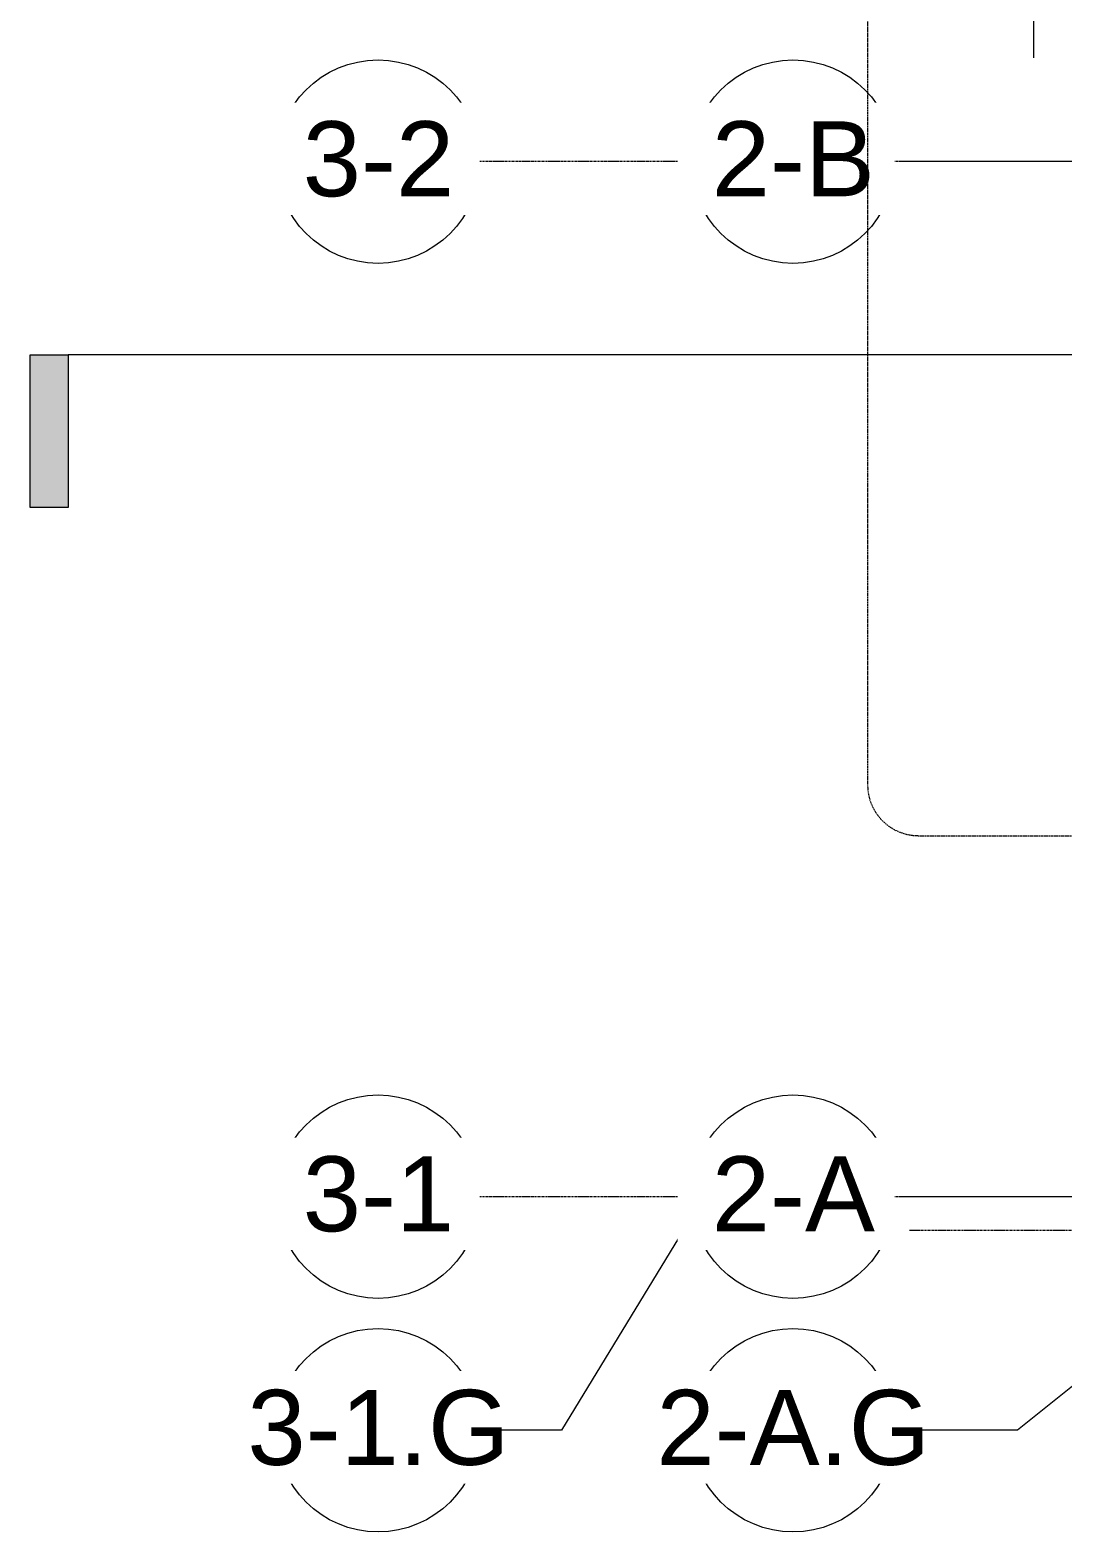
# Model space of a CAD drawing. Header units: inches. Extents: x 23906 to 26777, y -23220 to -20467.
# Drawn here: x 23906.4 to 24150.1, y -22866.4 to -22512 of the extents above; entities that cross this region are included whole.
import ezdxf

# ---------------------------------------------------------------- set-up
doc = ezdxf.new("R2010")
doc.units = ezdxf.units.IN
doc.header["$MEASUREMENT"] = 0
doc.linetypes.add('Dash Dot 3_16_', pattern=[0.3125, 0.1875, -0.0625, 0, -0.0625])
doc.linetypes.add('Grid Line 1_2_', pattern=[0.875, 0.5, -0.125, 0.125, -0.125])
for name, color, linetype, lineweight in [('A-ANNO-SYMB', 150, 'Continuous', 9), ('A-WALL-IDEN', 211, 'Continuous', 9), ('G-ANNO-SYMB', 111, 'Continuous', 9), ('S-GRID', 1, 'Continuous', 9), ('S-GRID-IDEN', 1, 'Continuous', 9)]:
    doc.layers.add(name, color=color, linetype=linetype, lineweight=lineweight)
doc.styles.add('Arial', font='arial.ttf', dxfattribs={"height": 17.703593})

# ---------------------------------------------------------------- blocks, each defined once
blk = doc.blocks.new('Section - 3_32_ x 3_8_-18514-Enlarged First Floor Plan _East_')
at = {"layer": 'G-ANNO-SYMB'}
blk.add_hatch(color=256, dxfattribs=at).paths.add_polyline_path([(0, 0.375), (0, 0), (-0.09375, 0), (-0.09375, 0.375)], flags=0)
for p, q in [((0, 0.375), (-0.09375, 0.375)), ((-0.09375, 0.375), (-0.09375, 0)), ((0, 0), (0, 0.375)), ((-0.09375, 0), (0, 0))]:
    blk.add_line(p, q, dxfattribs=at)
blk = doc.blocks.new('Grid - Grid Head - Circle-14747-Enlarged First Floor Plan _East_')
at = {"layer": 'S-GRID-IDEN'}
blk.add_circle((0, 0), 0.25, dxfattribs=at)

msp = doc.modelspace()

# ---------------------------------------------------------------- linework, layer by layer
at = {"layer": 'A-ANNO-SYMB', "linetype": 'Dash Dot 3_16_'}
msp.add_line((24115.99188, -22702.11185), (24255.82623, -22702.11185), dxfattribs=at)
msp.add_arc((24115.99188, -22690.11185), 12, 180, 270, dxfattribs=at)
at = {"layer": 'A-WALL-IDEN', "color": 153}
msp.add_line((24143.17218, -22518.55281), (24143.17218, -22477.44489), dxfattribs=at)
at = {"layer": 'G-ANNO-SYMB'}
msp.add_line((26490.38628, -22588.63029), (23915.42951, -22588.63029), dxfattribs=at)
at = {"layer": 'S-GRID'}
for p, q in [((24060.51838, -22795.30281), (24031.75438, -22842.42249)), ((24198.02235, -22795.30281), (24139.36261, -22842.42249))]:
    msp.add_line(p, q, dxfattribs=at)
at = {"layer": 'S-GRID', "linetype": 'Grid Line 1_2_'}
msp.add_line((26438.39177, -22795.30281), (24060.51838, -22795.30281), dxfattribs=at)

# ---------------------------------------------------------------- block references
at = {"layer": 'G-ANNO-SYMB', "extrusion": (0, 0, -1), "xscale": 95.99999999999994, "yscale": 95.99999999999994, "zscale": 95.99999999999994, "rotation": 180}
msp.add_blockref('Section - 3_32_ x 3_8_-18514-Enlarged First Floor Plan _East_', (-23915.42951, -22588.63029), dxfattribs=at)
at = {"layer": 'S-GRID-IDEN', "xscale": 95.99999999999994, "yscale": 95.99999999999994, "zscale": 95.99999999999994, "rotation": 89.9999999999998}
for p in [(23988.51838, -22543.05281), (24086.3815, -22543.05281), (23988.51838, -22787.30281), (24086.3815, -22787.30281), (23988.51838, -22842.42249), (24086.3815, -22842.42249)]:
    msp.add_blockref('Grid - Grid Head - Circle-14747-Enlarged First Floor Plan _East_', p, dxfattribs=at)

# ---------------------------------------------------------------- next in the draw order: texts
at = {"layer": 'S-GRID-IDEN', "char_height": 17.703593, "attachment_point": 2, "line_spacing_factor": 0.938532, "style": 'Arial', "bg_fill": 3, "box_fill_scale": 1.25, "bg_fill_color": 0, "bg_fill_transparency": 0}
for s, insert, width in [('3-2', (23988.61587, -22533.52306), 42.552), ('3-1', (23988.61587, -22777.77306), 42.552), ('3-1.G', (23988.61587, -22832.89274), 73.656), ('2-A.G', (24086.479, -22832.89274), 76.896)]:
    msp.add_mtext(s, dxfattribs=dict(at, insert=insert, width=width))

# ---------------------------------------------------------------- next in the draw order: linework, layer by layer
at = {"layer": 'S-GRID', "linetype": 'Grid Line 1_2_'}
for p, q in [((26486.39177, -22543.05281), (24012.51838, -22543.05281)), ((26486.39177, -22787.30281), (24012.51838, -22787.30281))]:
    msp.add_line(p, q, dxfattribs=at)
at = {"layer": 'S-GRID'}
for p, q in [((24031.75438, -22842.42249), (24012.51838, -22842.42249)), ((24139.36261, -22842.42249), (24110.3815, -22842.42249))]:
    msp.add_line(p, q, dxfattribs=at)

# ---------------------------------------------------------------- next in the draw order: texts
at = {"layer": 'S-GRID-IDEN', "char_height": 17.703593, "width": 45.792, "attachment_point": 2, "line_spacing_factor": 0.938532, "style": 'Arial', "bg_fill": 3, "box_fill_scale": 1.25, "bg_fill_color": 0, "bg_fill_transparency": 0}
for s, insert in [('2-B', (24086.479, -22533.52306)), ('2-A', (24086.479, -22777.77306))]:
    msp.add_mtext(s, dxfattribs=dict(at, insert=insert))

# ---------------------------------------------------------------- next in the draw order: linework, layer by layer
at = {"layer": 'A-ANNO-SYMB', "linetype": 'Dash Dot 3_16_'}
msp.add_line((24103.99188, -22507.87332), (24103.99188, -22690.11185), dxfattribs=at)
at = {"layer": 'S-GRID', "linetype": 'Grid Line 1_2_'}
for p, q in [((26583.90261, -22543.05281), (24110.3815, -22543.05281)), ((26583.90261, -22787.30281), (24110.3815, -22787.30281))]:
    msp.add_line(p, q, dxfattribs=at)

doc.saveas('drawing.dxf')
